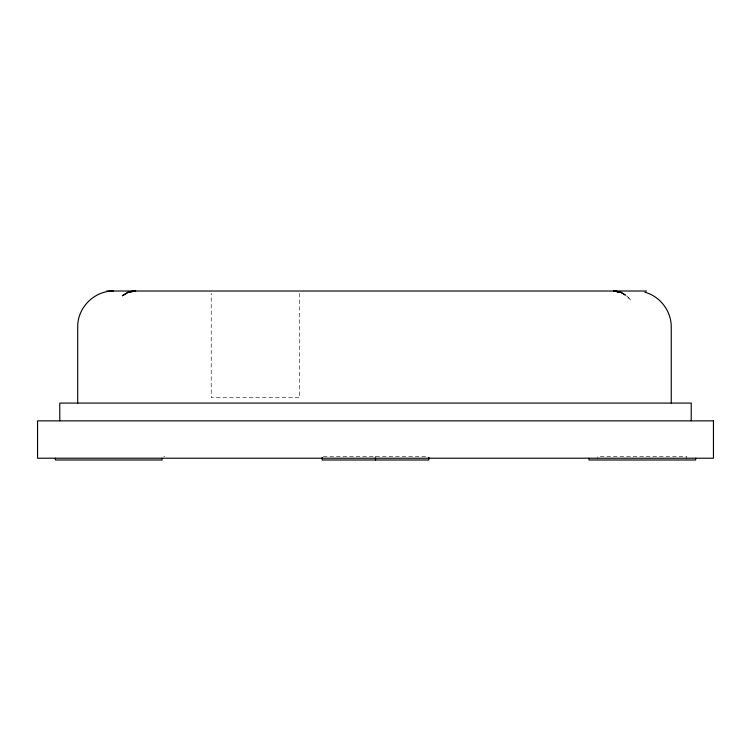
<?xml version="1.0" encoding="UTF-8"?>
<svg xmlns="http://www.w3.org/2000/svg" width="751" height="751" viewBox="0 0 751 751"><rect width="100%" height="100%" fill="white"/><g stroke="black" fill="none" stroke-linecap="round" stroke-linejoin="round"><path stroke-width="0.56" stroke-dasharray="3.75 2.82" d="M163.746 456.43L164.788 456.43M323.315 456.43L427.685 456.43M626.616 295.781L630.812 300.362L626.925 295.781M686.771 459.096L686.771 456.43L597.834 456.43L597.834 459.096M375.5 456.43L375.5 458.213M299.705 293.359L299.705 397.73L211.209 397.73L211.209 293.359"/><path stroke-width="1.13" d="M134.955 291.012L128.43 292.223L122.347 295.781L127.989 292.223L134.044 291.012M122.845 295.462L123.577 295.068M129.407 291.82L133.443 291.012M135.668 291.012L128.43 292.223M113.279 291.012C94.241 290.89 77.588 307.544 77.71 326.582L77.71 403.071M106.633 291.012L646.517 291.012M613.407 291.012L617.989 291.82M613.999 291.012L620.533 292.223L625.386 295.068L620.88 292.223L614.825 291.012M614.13 291.012L618.439 291.82M615.351 291.012L619.34 291.82M644.884 292.223C660.054 296.382 671.169 310.858 671.253 326.582L671.253 403.071M695.661 458.213L695.661 459.988L588.944 459.988L588.944 458.213M691.22 420.86L691.22 403.071L59.78 403.071L59.78 420.86M428.859 457.321L428.859 459.988L322.141 459.988L322.141 457.321M375.5 458.213L375.5 459.988M162.056 458.213L162.056 459.988L55.339 459.988L55.339 458.213M713.45 420.86L37.55 420.86L37.55 458.213L713.45 458.213L713.45 420.86"/></g></svg>
